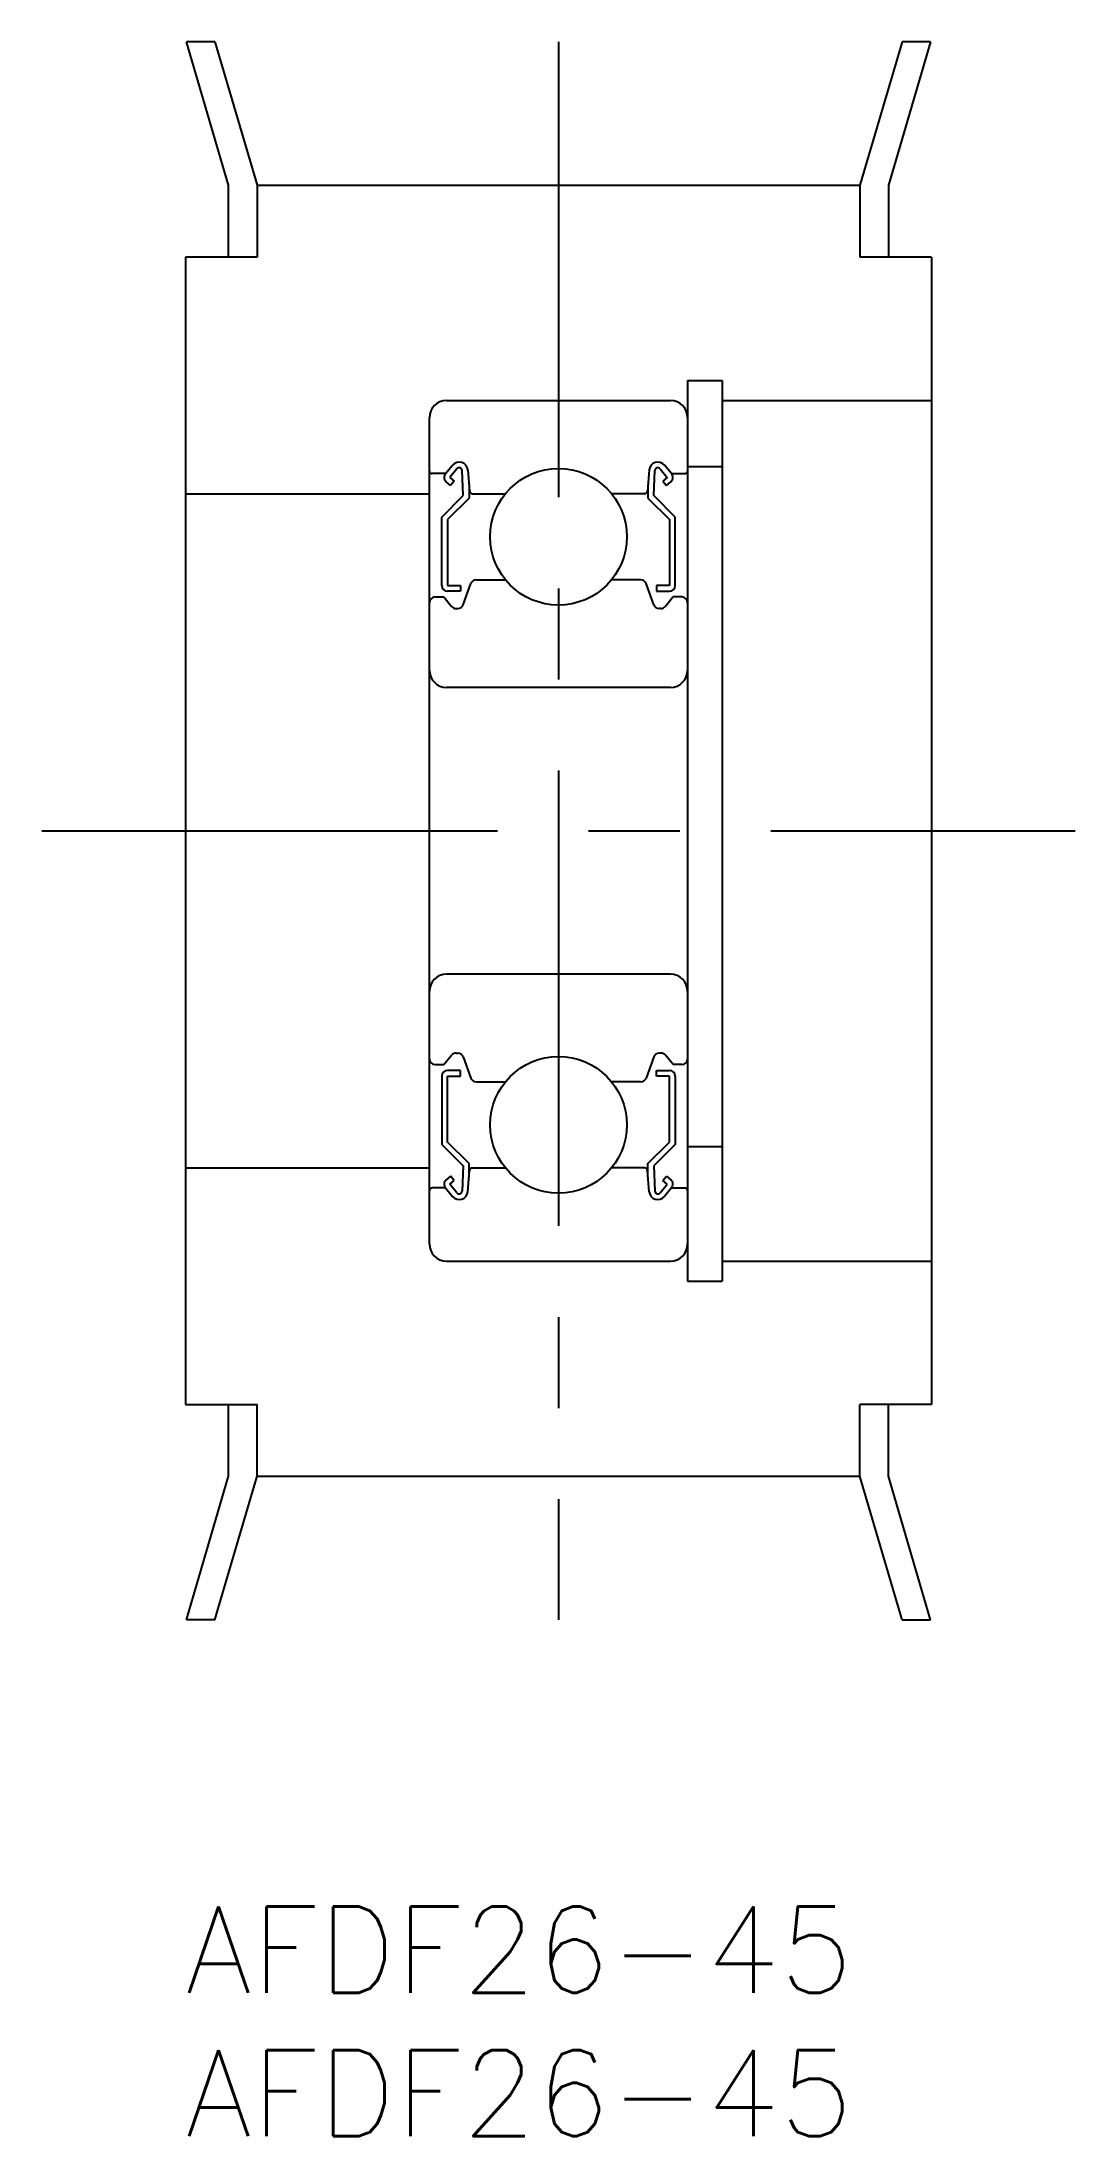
# Model space of a CAD drawing. Extents: x -5 to 31, y -8 to 65.
import ezdxf

# ---------------------------------------------------------------- set-up
doc = ezdxf.new("R2010")
doc.units = 0
doc.header["$LTSCALE"] = 0.5
doc.linetypes.add('CENTER', pattern=[50.8, 31.75, -6.35, 6.35, -6.35])
for name, color, linetype in [('MSM_CENTER', 1, 'CENTER'), ('MSM_CONTINUOUS', 7, 'CONTINUOUS'), ('MSM_PART_NUMBER', 7, 'CONTINUOUS')]:
    doc.layers.add(name, color=color, linetype=linetype)
doc.styles.get("Standard").update_dxf_attribs({"font": 'txt.shx', "height": 3, "bigfont": 'bigfont.shx'})

msp = doc.modelspace()

# ---------------------------------------------------------------- linework, layer by layer
at = {"layer": 'MSM_CENTER', "linetype": 'CENTER'}
for p, q in [((13, 65), (13, 10)), ((-5, 37.5), (31, 37.5))]:
    msp.add_line(p, q, dxfattribs=at)
at = {"layer": 'MSM_CONTINUOUS', "linetype": 'CONTINUOUS'}
for p, q in [((1.5, 60), (0.042, 65)), ((1.031, 65), (0.042, 65)), ((1.031, 65), (2.5, 60)), ((24.969, 65), (23.5, 60)), ((25.958, 65), (24.5, 60)), ((25.958, 65), (24.969, 65)), ((1.5, 57.5), (1.5, 60)), ((2.5, 60), (23.5, 60)), ((2.5, 60), (2.5, 57.5)), ((23.5, 60), (23.5, 57.5)), ((24.5, 60), (24.5, 57.5)), ((0, 57.5), (0, 17.5)), ((2.5, 57.5), (0, 57.5)), ((26, 57.5), (23.5, 57.5)), ((26, 57.5), (26, 17.5)), ((17.5, 53.2), (18.7, 53.2)), ((17.5, 53.2), (17.5, 21.8)), ((18.7, 53.2), (18.7, 21.8)), ((8.5, 23.1), (8.5, 51.9)), ((9.1, 52.5), (16.9, 52.5)), ((18.7, 52.5), (26, 52.5)), ((9.06, 49.95), (8.6, 49.95)), ((9.06, 49.95), (9.31, 50.247)), ((9.238, 49.54), (9.085, 49.668)), ((9.463, 50.119), (9.213, 49.821)), ((9.213, 49.821), (9.366, 49.693)), ((9.366, 49.693), (9.238, 49.54)), ((9.683, 49.183), (9.64, 50.06)), ((9.838, 50.081), (9.903, 49.341)), ((16.162, 50.081), (16.097, 49.341)), ((16.317, 49.183), (16.36, 50.06)), ((16.537, 50.119), (16.787, 49.821)), ((16.787, 49.821), (16.634, 49.693)), ((16.634, 49.693), (16.762, 49.54)), ((16.94, 49.95), (16.69, 50.247)), ((16.762, 49.54), (16.915, 49.668)), ((16.94, 49.95), (17.4, 49.95)), ((17.5, 50.2), (18.7, 50.2)), ((0, 49.25), (8.5, 49.25)), ((8.933, 48.433), (9.683, 49.183)), ((9.883, 49.1), (9.133, 48.35)), ((9.883, 49.57), (9.883, 49.1)), ((10.003, 49.25), (11.151, 49.25)), ((15.997, 49.25), (14.849, 49.25)), ((16.117, 49.57), (16.117, 49.1)), ((16.117, 49.1), (16.867, 48.35)), ((17.067, 48.433), (16.317, 49.183)), ((8.933, 46.05), (8.933, 48.433)), ((9.133, 48.35), (9.133, 46.05)), ((16.867, 48.35), (16.867, 46.05)), ((17.067, 46.05), (17.067, 48.433)), ((9.133, 46.05), (9.583, 46.05)), ((9.583, 46.05), (9.583, 45.85)), ((9.682, 45.382), (9.95, 46.118)), ((10.138, 46.25), (11.151, 46.25)), ((15.862, 46.25), (14.849, 46.25)), ((16.318, 45.382), (16.05, 46.118)), ((16.867, 46.05), (16.417, 46.05)), ((16.417, 46.05), (16.417, 45.85)), ((8.7, 45.65), (9, 45.65)), ((9, 45.65), (9.276, 45.321)), ((9.583, 45.85), (9.133, 45.85)), ((16.417, 45.85), (16.867, 45.85)), ((17, 45.65), (16.724, 45.321)), ((17.3, 45.65), (17, 45.65)), ((9.429, 45.25), (9.494, 45.25)), ((16.571, 45.25), (16.506, 45.25)), ((16.9, 42.5), (9.1, 42.5)), ((16.9, 32.5), (9.1, 32.5)), ((8.7, 29.35), (9, 29.35)), ((9, 29.35), (9.276, 29.679)), ((9.429, 29.75), (9.494, 29.75)), ((9.682, 29.618), (9.95, 28.882)), ((16.318, 29.618), (16.05, 28.882)), ((16.571, 29.75), (16.506, 29.75)), ((17, 29.35), (16.724, 29.679)), ((17.3, 29.35), (17, 29.35)), ((8.933, 28.95), (8.933, 26.567)), ((9.583, 29.15), (9.133, 29.15)), ((9.133, 26.65), (9.133, 28.95)), ((9.133, 28.95), (9.583, 28.95)), ((9.583, 28.95), (9.583, 29.15)), ((10.138, 28.75), (11.151, 28.75)), ((15.862, 28.75), (14.849, 28.75)), ((16.417, 28.95), (16.417, 29.15)), ((16.417, 29.15), (16.867, 29.15)), ((16.867, 28.95), (16.417, 28.95)), ((16.867, 26.65), (16.867, 28.95)), ((17.067, 28.95), (17.067, 26.567)), ((8.933, 26.567), (9.683, 25.817)), ((9.883, 25.9), (9.133, 26.65)), ((16.117, 25.9), (16.867, 26.65)), ((17.067, 26.567), (16.317, 25.817)), ((17.5, 26.5), (18.7, 26.5)), ((0, 25.75), (8.5, 25.75)), ((9.683, 25.817), (9.64, 24.94)), ((9.838, 24.919), (9.903, 25.659)), ((9.883, 25.43), (9.883, 25.9)), ((10.003, 25.75), (11.151, 25.75)), ((15.997, 25.75), (14.849, 25.75)), ((16.162, 24.919), (16.097, 25.659)), ((16.117, 25.43), (16.117, 25.9)), ((16.317, 25.817), (16.36, 24.94)), ((9.06, 25.05), (8.6, 25.05)), ((9.06, 25.05), (9.31, 24.753)), ((9.238, 25.46), (9.085, 25.332)), ((9.213, 25.179), (9.366, 25.307)), ((9.463, 24.881), (9.213, 25.179)), ((9.366, 25.307), (9.238, 25.46)), ((16.537, 24.881), (16.787, 25.179)), ((16.634, 25.307), (16.762, 25.46)), ((16.787, 25.179), (16.634, 25.307)), ((16.94, 25.05), (16.69, 24.753)), ((16.762, 25.46), (16.915, 25.332)), ((16.94, 25.05), (17.4, 25.05)), ((9.1, 22.5), (16.9, 22.5)), ((18.7, 22.5), (26, 22.5)), ((17.5, 21.8), (18.7, 21.8)), ((0, 17.5), (2.5, 17.5)), ((1.5, 15), (1.5, 17.5)), ((2.5, 15), (2.5, 17.5)), ((26, 17.5), (23.5, 17.5)), ((23.5, 15), (23.5, 17.5)), ((24.5, 15), (24.5, 17.5)), ((0.042, 10), (1.5, 15)), ((1.031, 10), (2.5, 15)), ((2.5, 15), (23.5, 15)), ((24.969, 10), (23.5, 15)), ((25.958, 10), (24.5, 15)), ((1.031, 10), (0.042, 10)), ((24.969, 10), (25.958, 10))]:
    msp.add_line(p, q, dxfattribs=at)
for centre in [(13, 47.75), (13, 27.25)]:
    msp.add_circle(centre, 2.381, dxfattribs=at)
for centre, radius, start, end in [((9.1, 51.9), 0.6, 90, 180), ((16.9, 51.9), 0.6, 0, 90), ((8.6, 50.05), 0.1, 180, 270), ((9.213, 49.821), 0.2, 140.00293, 230.08703), ((9.539, 50.055), 0.3, 4.99676, 140.00293), ((9.54, 50.055), 0.1, 2.81982, 140.00215), ((16.461, 50.055), 0.3, 39.99707, 175.00324), ((16.46, 50.055), 0.1, 39.99785, 177.18018), ((16.787, 49.821), 0.2, 309.91297, 39.99707), ((17.4, 50.05), 0.1, 270, 0), ((10.003, 49.35), 0.1, 184.99676, 269.9995), ((15.997, 49.35), 0.1, 270.0005, 355.00324), ((9.133, 46.05), 0.2, 180, 270), ((10.138, 46.05), 0.2, 90, 159.99139), ((15.862, 46.05), 0.2, 20.00861, 90), ((16.867, 46.05), 0.2, 270, 0), ((8.7, 45.45), 0.2, 90, 180), ((9.429, 45.45), 0.2, 219.99503, 270), ((9.494, 45.45), 0.2, 270, 339.99139), ((16.506, 45.45), 0.2, 200.00861, 270), ((16.571, 45.45), 0.2, 270, 320.00497), ((17.3, 45.45), 0.2, 0, 90), ((9.1, 43.1), 0.6, 180, 270), ((16.9, 43.1), 0.6, 270, 0), ((9.1, 31.9), 0.6, 90, 180), ((16.9, 31.9), 0.6, 0, 90), ((8.7, 29.55), 0.2, 180, 270), ((9.429, 29.55), 0.2, 90, 140.00497), ((9.494, 29.55), 0.2, 20.00861, 90), ((16.506, 29.55), 0.2, 90, 159.99139), ((16.571, 29.55), 0.2, 39.99503, 90), ((17.3, 29.55), 0.2, 270, 0), ((9.133, 28.95), 0.2, 90, 180), ((10.138, 28.95), 0.2, 200.00861, 270), ((15.862, 28.95), 0.2, 270, 339.99139), ((16.867, 28.95), 0.2, 0, 90), ((10.003, 25.65), 0.1, 90.0005, 175.00324), ((15.997, 25.65), 0.1, 4.99676, 89.9995), ((8.6, 24.95), 0.1, 90, 180), ((9.213, 25.179), 0.2, 129.91297, 219.99707), ((9.539, 24.945), 0.3, 219.99707, 355.00324), ((9.54, 24.945), 0.1, 219.99785, 357.18018), ((16.461, 24.945), 0.3, 184.99676, 320.00293), ((16.46, 24.945), 0.1, 182.81982, 320.00215), ((16.787, 25.179), 0.2, 320.00293, 50.08703), ((17.4, 24.95), 0.1, 0, 90), ((9.1, 23.1), 0.6, 180, 270), ((16.9, 23.1), 0.6, 270, 0)]:
    msp.add_arc(centre, radius, start, end, dxfattribs=at)

# ---------------------------------------------------------------- texts
at = {"layer": 'MSM_PART_NUMBER'}
for p in [(0, -3), (0, -8)]:
    msp.add_text('AFDF26-45', height=3, dxfattribs=at).set_placement(p)

doc.saveas('drawing.dxf')
